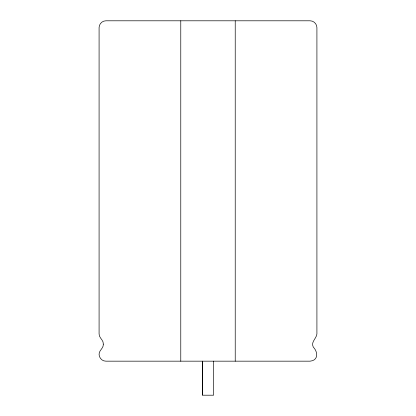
<?xml version="1.0" encoding="UTF-8"?>
<svg xmlns="http://www.w3.org/2000/svg" width="416" height="416" viewBox="0 0 416 416"><rect width="100%" height="100%" fill="white"/><g stroke="black" fill="none" stroke-linecap="round" stroke-linejoin="round"><path stroke-width="0.62" d="M202.691 395.2L202.691 361.166L202.665 395.2L213.58 395.2L213.554 361.166M235.227 20.8L235.227 361.166M180.773 20.8L180.773 361.166M103.314 344.146C103.61 347.62 100.339 349.632 99.315 352.596C98.124 356.741 101.577 361.244 105.893 361.166L310.107 361.166C318.562 360.443 318.037 351.842 313.269 347.069C310.596 341.957 316.514 338.52 316.914 333.934L316.914 27.607C316.94 23.962 313.752 20.779 310.107 20.8L105.893 20.8C102.248 20.779 99.06 23.962 99.086 27.607L99.086 333.934C98.93 337.969 103.693 340.018 103.314 344.146"/></g></svg>
